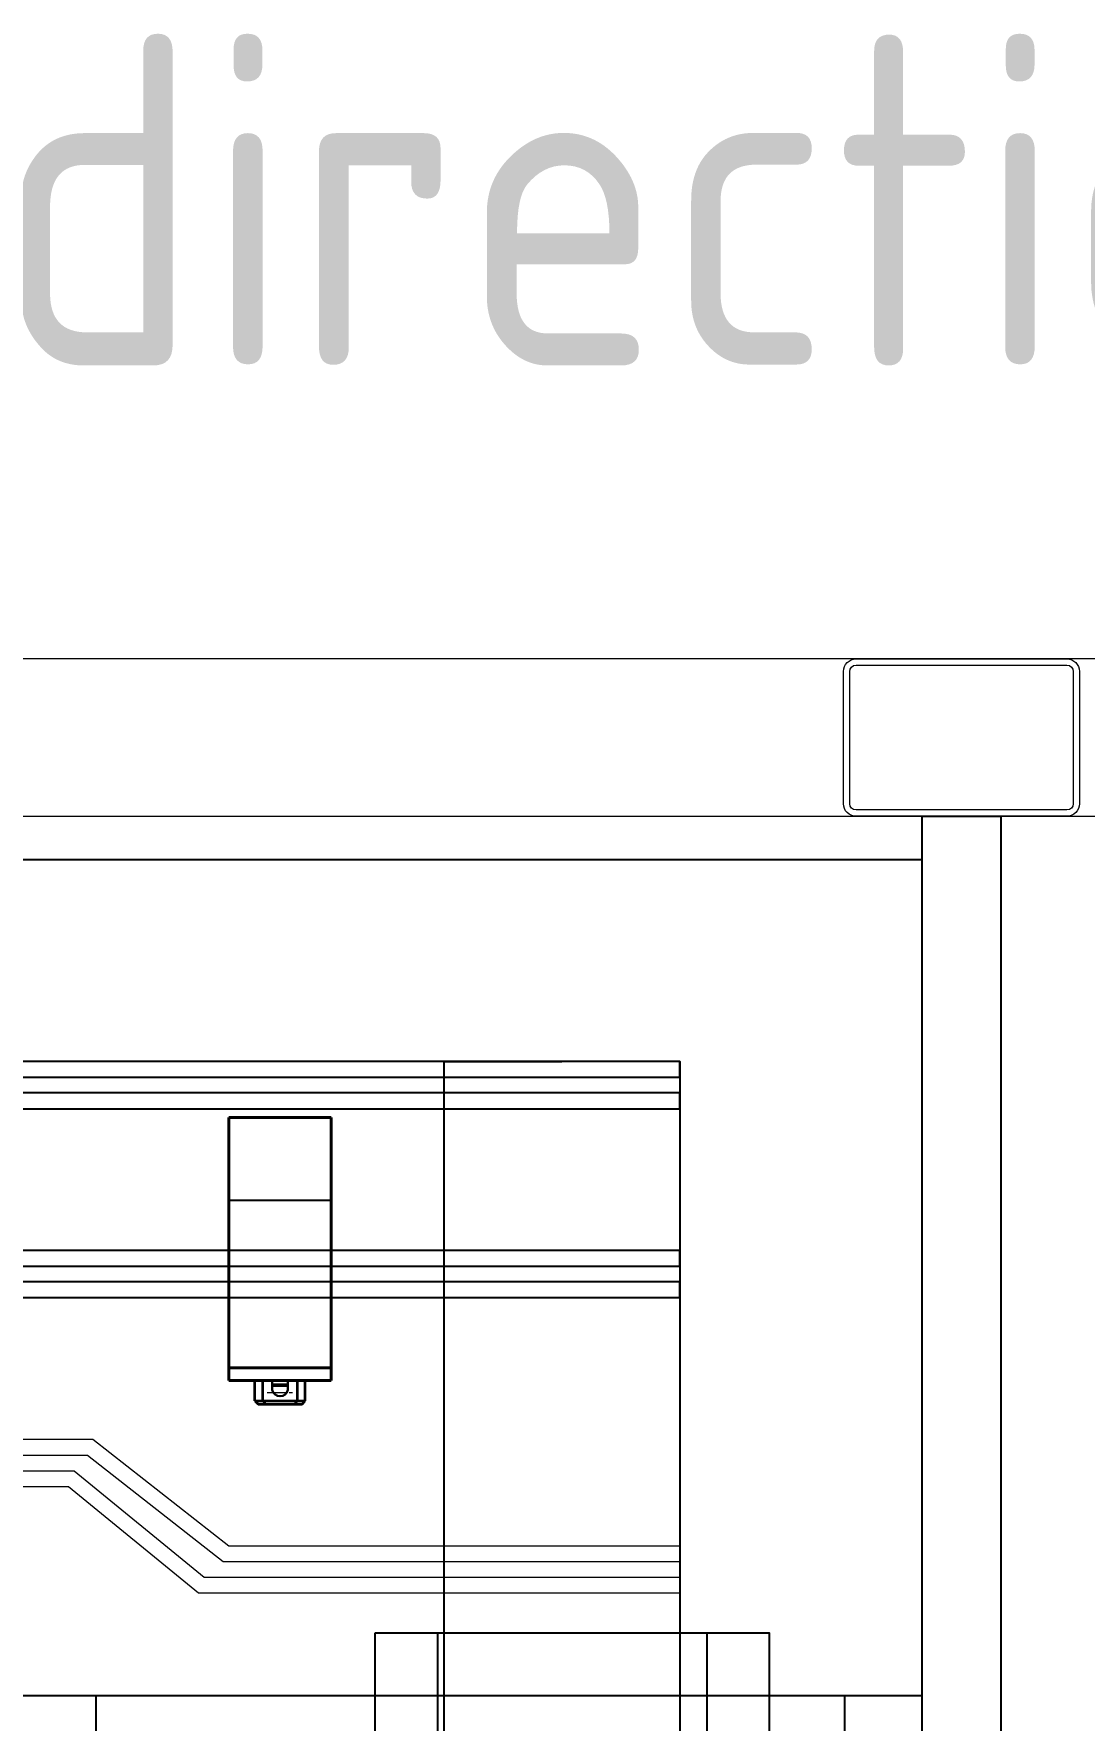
# Model space of a CAD drawing. Extents: x 59521 to 184406, y -1257 to 56672.
# Drawn here: x 71350 to 72017, y 10300 to 11371 of the extents above; entities that cross this region are included whole.
import ezdxf

# ---------------------------------------------------------------- set-up
doc = ezdxf.new("R2010")
doc.units = 0
doc.header["$MEASUREMENT"] = 0
doc.linetypes.add('点画线', pattern=[18, 12, -2, 2, -2])
doc.layers.get('0').update_dxf_attribs({"linetype": 'CONTINUOUS'})
for name, color, linetype, lineweight in [('1轮廓实线层', 7, 'CONTINUOUS', 30), ('C', 1, 'CONTINUOUS', 15), ('CO', 7, 'CONTINUOUS', 9), ('中心线层', 1, '点画线', 18), ('实体', 7, 'CONTINUOUS', 40), ('粗实线层', 7, 'CONTINUOUS', 35)]:
    doc.layers.add(name, color=color, linetype=linetype, lineweight=lineweight)
doc.styles.add('GB', font='gbenor.shx', dxfattribs={"bigfont": 'gbcbig.shx'})

# ---------------------------------------------------------------- blocks, each defined once
blk = doc.blocks.new('CTUG')
at = {"color": 30}
for points in [[(-214517, -4014.5), (-214266.5, -4014.5), (-214266.5, -4079.5), (-214517, -4079.5)], [(-214477.2, -4014.5), (-214306.2, -4014.5), (-214306.2, -4079.5), (-214477.2, -4079.5)]]:
    blk.add_lwpolyline(points, close=True, dxfattribs=at)
blk = doc.blocks.new('XTRYKI')
at = {"color": 30, "lineweight": 50}
blk.add_line((-214193.7, -3803.1), (-214183.7, -3803.1), dxfattribs=at)
at = {"color": 30}
blk.add_lwpolyline([(-214221.2, -3920.6), (-214156.2, -3920.6), (-214156.2, -3858.6), (-214221.2, -3858.6)], close=True, dxfattribs=at)
at = {"layer": '1轮廓实线层', "color": 30}
for p, q in [((-214193.7, -3806.1), (-214193.7, -3800.1)), ((-214183.7, -3800.1), (-214183.7, -3806.1))]:
    blk.add_line(p, q, dxfattribs=at)
blk.add_arc((-214188.7, -3801.2), 5.13, 12.6804, 167.3196, dxfattribs=at)
at = {"layer": '中心线层', "color": 30}
blk.add_line((-214196.9, -3798.5), (-214180.6, -3798.5), dxfattribs=at)
at = {"layer": '实体', "color": 30, "ltscale": 11}
for p, q in [((-214221.2, -3806.1), (-214221.2, -3973.1)), ((-214221.2, -3806.1), (-214156.2, -3806.1)), ((-214156.2, -3806.1), (-214156.2, -3973.1)), ((-214221.2, -3814.1), (-214156.2, -3814.1)), ((-214221.2, -3973.1), (-214156.2, -3973.1))]:
    blk.add_line(p, q, dxfattribs=at)
at = {"layer": '粗实线层', "color": 30}
for p, q in [((-214204.7, -3793.1), (-214202.7, -3791.1)), ((-214202.7, -3791.1), (-214174.7, -3791.1)), ((-214199.7, -3793.1), (-214198, -3791.1)), ((-214198, -3791.1), (-214179.5, -3791.1)), ((-214177.8, -3793.1), (-214179.5, -3791.1)), ((-214174.7, -3791.1), (-214172.7, -3793.1)), ((-214204.7, -3793.1), (-214204.7, -3805.7)), ((-214204.7, -3793.1), (-214177.5, -3793.1)), ((-214200, -3793.1), (-214172.7, -3793.1)), ((-214199.7, -3793.1), (-214199.7, -3805.7)), ((-214177.7, -3793.1), (-214177.7, -3805.7)), ((-214172.7, -3793.1), (-214172.7, -3805.7)), ((-214204.7, -3805.4), (-214204.7, -3806.1)), ((-214172.7, -3805.4), (-214172.7, -3806.1))]:
    blk.add_line(p, q, dxfattribs=at)

msp = doc.modelspace()

# ---------------------------------------------------------------- linework, layer by layer
for p, q in [((71610.239, 10718.408), (71685.239, 10718.408)), ((71610.239, 10718.408), (71610.239, 9588.158)), ((71760.239, 10718.408), (71685.239, 10718.408)), ((71760.239, 10718.408), (71760.239, 9588.158))]:
    msp.add_line(p, q)
msp.add_lwpolyline([(71914.239, 10874.158), (71964.239, 10874.158), (71964.239, 8642.158), (71914.239, 8642.158)], close=True)
at = {"color": 87}
for points in [[(68335.9, 10315.658), (71914.239, 10315.658), (71914.239, 10846.469), (68335.9, 10846.469)], [(71864.939, 9312.169), (71389.131, 9312.169), (71389.131, 10315.658), (71864.939, 10315.658)]]:
    msp.add_lwpolyline(points, close=True, dxfattribs=at)
at = {"color": 2}
for points in [[(70144.4, 10708.408), (71760.239, 10708.408), (71760.239, 10718.408), (70144.4, 10718.408)], [(68634.4, 10688.408), (71760.239, 10688.408), (71760.239, 10698.408), (68634.4, 10698.408)]]:
    msp.add_lwpolyline(points, close=True, dxfattribs=at)
at = {"color": 3}
for points in [[(70236.321, 10588.408), (71760.239, 10588.408), (71760.239, 10598.408), (70236.321, 10598.408)], [(68726.32, 10568.408), (71760.239, 10568.408), (71760.239, 10578.408), (68726.32, 10578.408)]]:
    msp.add_lwpolyline(points, close=True, dxfattribs=at)
at = {"layer": 'C'}
for p, q in [((70328.4, 10478.408), (71387.071, 10478.408)), ((71387.071, 10478.408), (71473.439, 10410.857)), ((70328.4, 10468.408), (71383.625, 10468.408)), ((71383.625, 10468.408), (71469.993, 10400.857)), ((68818.4, 10458.408), (71375.14, 10458.408)), ((71375.14, 10458.408), (71457.861, 10390.857)), ((68818.4, 10448.408), (71371.575, 10448.408)), ((71371.575, 10448.408), (71454.297, 10380.857)), ((71473.439, 10410.857), (71760.239, 10410.857)), ((71760.239, 10410.857), (71760.239, 10405.857)), ((71760.239, 10400.857), (71760.239, 10405.857)), ((71469.993, 10400.857), (71760.239, 10400.857)), ((71454.297, 10380.857), (71760.239, 10380.857)), ((71457.861, 10390.857), (71760.239, 10390.857)), ((71760.239, 10390.857), (71760.239, 10385.857)), ((71760.239, 10380.857), (71760.239, 10385.857))]:
    msp.add_line(p, q, dxfattribs=at)
at = {"layer": 'CO'}
msp.add_lwpolyline([(77414.239, 10974.158), (65530.239, 10974.158), (65530.239, 10874.158), (77414.239, 10874.158)], close=True, dxfattribs=at)
for points in [[(72006.239, 10874.158), (71872.239, 10874.158, -0.41421356), (71864.239, 10882.158), (71864.239, 10966.158, -0.41421356), (71872.239, 10974.158), (72006.239, 10974.158, -0.41421356), (72014.239, 10966.158), (72014.239, 10882.158, -0.41421356)], [(72006.239, 10878.158), (71872.239, 10878.158, -0.41421356), (71868.239, 10882.158), (71868.239, 10966.158, -0.41421356), (71872.239, 10970.158), (72006.239, 10970.158, -0.41421356), (72010.239, 10966.158), (72010.239, 10882.158, -0.41421356)]]:
    msp.add_lwpolyline(points, format="xyb", close=True, dxfattribs=at)

# ---------------------------------------------------------------- block references
at = {"xscale": -1, "rotation": 180}
msp.add_blockref('XTRYKI', (285694.818, 6709.746), dxfattribs=at)
msp.add_blockref('CTUG', (286083.576, 14369.922))

# ---------------------------------------------------------------- texts
at = {"color": 34, "lineweight": 15, "insert": (72263.467, 11370.545), "char_height": 210, "attachment_point": 3, "style": 'GB'}
msp.add_mtext('C direction', dxfattribs=at)

doc.saveas('drawing.dxf')
